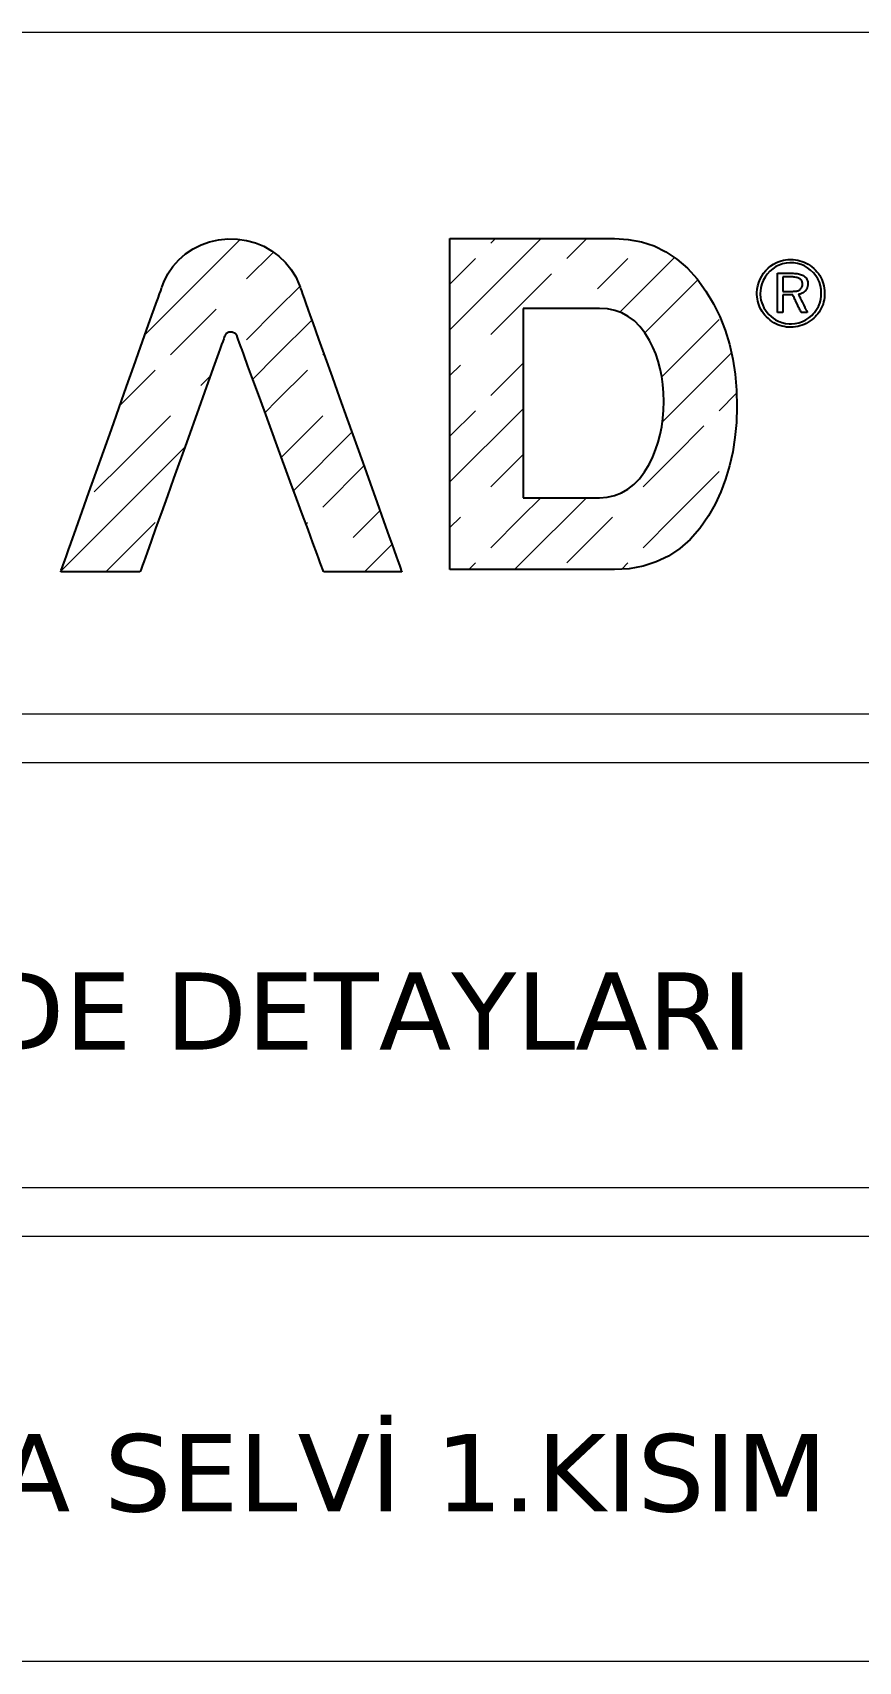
# Model space of a CAD drawing. Header units: millimetres. Extents: x 2232 to 85269, y -3593 to 5869.
# Drawn here: x 84985.9 to 85087.6, y -1060.8 to -860.2 of the extents above; entities that cross this region are included whole.
import ezdxf

# ---------------------------------------------------------------- set-up
doc = ezdxf.new("R2010")
doc.units = ezdxf.units.MM
doc.layers.add('Standart', color=7, linetype='Continuous')
doc.styles.add('verdana_1_18', font='verdana.ttf', dxfattribs={"height": 0.2})

msp = doc.modelspace()

# ---------------------------------------------------------------- linework, layer by layer
at = {"layer": 'Standart', "color": 250, "linetype": 'Continuous', "lineweight": 5}
for points in [[(85158.8, -860.23), (84858.8, -860.23)], [(85158.8, -944.18), (84858.8, -944.18)], [(85158.8, -950.18), (84858.8, -950.18)], [(85158.8, -1002.51), (84858.8, -1002.51)], [(85158.8, -1008.51), (84858.8, -1008.51)], [(85158.8, -1060.84), (84858.8, -1060.84)]]:
    msp.add_lwpolyline(points, dxfattribs=at)
at = {"layer": 'Standart', "color": 1, "linetype": 'Continuous', "lineweight": 5}
for points in [[(84999.76, -897.43), (85011.46, -885.72)], [(85042.32, -886.18), (85042.9, -885.6)], [(85046.07, -888.05), (85048.53, -885.6)], [(85051.7, -888.05), (85054.15, -885.6)], [(85061.07, -886.18), (85061.16, -886.09)], [(85012.25, -890.56), (85015.55, -887.26)], [(85037.3, -896.83), (85046.07, -888.05)], [(85037.3, -891.2), (85040.45, -888.05)], [(85055.45, -891.8), (85059.2, -888.05)], [(85058.21, -894.67), (85064.82, -888.05)], [(85064.82, -888.05), (85064.94, -887.93)], [(85046.07, -893.68), (85049.82, -889.93)], [(85016, -894.31), (85018.81, -891.5)], [(85064.82, -893.68), (85067.8, -890.7)], [(85002.88, -899.93), (85008.51, -894.31)], [(85012.25, -898.06), (85016, -894.31)], [(85042.32, -897.43), (85046.07, -893.68)], [(85061.3, -897.2), (85064.82, -893.68)], [(85016, -899.93), (85020.29, -895.65)], [(85064.82, -901.18), (85070.45, -895.55)], [(85013.03, -902.91), (85016, -899.93)], [(85021.63, -899.93), (85021.77, -899.79)], [(85064.82, -906.8), (85071.95, -899.68)], [(84997.25, -905.56), (85001, -901.81)], [(85006.63, -903.68), (85007.8, -902.52)], [(85016, -905.56), (85019.75, -901.81)], [(85037.3, -902.45), (85038.58, -901.18)], [(85042.32, -904.93), (85046.07, -901.18)], [(85046.07, -901.18), (85046.31, -900.95)], [(85063.38, -902.62), (85064.82, -901.18)], [(85070.45, -906.8), (85072.59, -904.66)], [(84996.65, -906.16), (84997.25, -905.56)], [(85014.53, -907.03), (85016, -905.56)], [(85046.07, -906.8), (85046.31, -906.57)], [(84997.25, -913.06), (85002.88, -907.43)], [(85016.55, -912.52), (85021.63, -907.43)], [(85037.3, -915.58), (85046.07, -906.8)], [(85037.3, -909.95), (85040.45, -906.8)], [(85063.45, -908.17), (85064.82, -906.8)], [(85064.82, -912.43), (85068.57, -908.68)], [(85018.06, -916.63), (85025.23, -909.46)], [(84997.25, -918.68), (85004.65, -911.29)], [(85042.32, -916.18), (85046.07, -912.43)], [(85046.07, -912.43), (85046.31, -912.2)], [(85061.07, -916.18), (85064.82, -912.43)], [(84993.5, -916.81), (84997.25, -913.06)], [(85021.63, -918.68), (85026.71, -913.6)], [(85064.82, -919.93), (85070.45, -914.3)], [(84989.41, -926.52), (84997.25, -918.68)], [(85046.07, -925.55), (85054.1, -917.52)], [(85046.07, -919.93), (85048.48, -917.52)], [(84997.25, -924.31), (85001, -920.56)], [(85019.56, -920.75), (85019.75, -920.56)], [(85025.38, -922.43), (85028.68, -919.13)], [(85037.3, -921.2), (85038.58, -919.93)], [(85042.32, -923.68), (85046.07, -919.93)], [(85051.7, -925.55), (85057.33, -919.93)], [(85061.07, -923.68), (85064.82, -919.93)], [(84994.92, -926.64), (84997.25, -924.31)], [(85026.79, -926.64), (85030.16, -923.27)], [(85021.58, -926.23), (85021.63, -926.18)], [(85039.64, -926.36), (85040.45, -925.55)], [(85045.26, -926.36), (85046.07, -925.55)], [(85058.44, -926.31), (85059.2, -925.55)]]:
    msp.add_lwpolyline(points, dxfattribs=at)
at = {"layer": 'Standart', "color": 159, "linetype": 'Continuous', "lineweight": -3}
for points in [[(85005.67, -886.87), (85006.66, -886.37)], [(85006.66, -886.37), (85007.71, -886)], [(85007.71, -886), (85008.8, -885.76)], [(85008.8, -885.76), (85009.96, -885.65)], [(85009.96, -885.65), (85011.13, -885.68)], [(85011.13, -885.68), (85012.26, -885.84)], [(85012.26, -885.84), (85013.34, -886.13)], [(85013.34, -886.13), (85014.37, -886.55)], [(85014.37, -886.55), (85015.34, -887.1)], [(85037.3, -885.71), (85037.3, -885.6)], [(85037.3, -885.6), (85037.36, -885.6)], [(85037.3, -886.06), (85037.3, -885.71)], [(85037.3, -886.61), (85037.3, -886.06)], [(85037.3, -887.35), (85037.3, -886.61)], [(85037.36, -885.6), (85037.53, -885.6)], [(85037.53, -885.6), (85037.8, -885.6)], [(85037.8, -885.6), (85038.17, -885.6)], [(85038.17, -885.6), (85038.63, -885.6)], [(85038.63, -885.6), (85039.17, -885.6)], [(85039.17, -885.6), (85040.46, -885.6)], [(85040.46, -885.6), (85042, -885.6)], [(85042, -885.6), (85043.71, -885.6)], [(85043.71, -885.6), (85047.42, -885.6)], [(85047.42, -885.6), (85051.14, -885.6)], [(85051.14, -885.6), (85052.85, -885.6)], [(85052.85, -885.6), (85054.38, -885.6)], [(85054.38, -885.6), (85055.68, -885.6)], [(85055.68, -885.6), (85056.22, -885.6)], [(85056.22, -885.6), (85056.68, -885.6)], [(85056.68, -885.6), (85057.05, -885.6)], [(85057.05, -885.6), (85057.32, -885.6)], [(85057.32, -885.6), (85057.49, -885.6)], [(85057.49, -885.6), (85057.55, -885.6)], [(85057.55, -885.6), (85059.26, -885.7)], [(85059.26, -885.7), (85060.89, -886)], [(85060.89, -886), (85062.43, -886.51)], [(85062.43, -886.51), (85063.88, -887.22)], [(85003.19, -889.04), (85003.91, -888.22)], [(85003.91, -888.22), (85004.74, -887.5)], [(85004.74, -887.5), (85005.67, -886.87)], [(85015.34, -887.1), (85016.24, -887.77)], [(85016.24, -887.77), (85017.04, -888.53)], [(85017.04, -888.53), (85017.72, -889.38)], [(85037.3, -888.27), (85037.3, -887.35)], [(85037.3, -889.36), (85037.3, -888.27)], [(85063.88, -887.22), (85065.25, -888.14)], [(85065.25, -888.14), (85066.53, -889.26)], [(85077.14, -888.75), (85077.52, -888.55)], [(85077.52, -888.55), (85077.61, -888.51)], [(85077.61, -888.51), (85077.66, -888.49)], [(85077.66, -888.49), (85077.69, -888.48)], [(85077.69, -888.48), (85077.82, -888.43)], [(85077.82, -888.43), (85078.09, -888.34)], [(85078.09, -888.34), (85078.36, -888.28)], [(85078.69, -888.63), (85078.24, -888.72)], [(85078.36, -888.28), (85078.63, -888.23)], [(85078.63, -888.23), (85078.91, -888.2)], [(85079.16, -888.6), (85078.69, -888.63)], [(85078.91, -888.2), (85079.2, -888.18)], [(85079.64, -888.61), (85079.16, -888.6)], [(85079.2, -888.18), (85079.24, -888.18)], [(85079.24, -888.18), (85079.25, -888.18)], [(85079.25, -888.18), (85079.55, -888.19)], [(85079.25, -888.18), (85079.25, -888.18)], [(85079.25, -888.18), (85079.25, -888.18)], [(85079.25, -888.18), (85079.25, -888.18)], [(85079.25, -888.18), (85079.25, -888.18)], [(85079.55, -888.19), (85079.84, -888.22)], [(85080.1, -888.68), (85079.64, -888.61)], [(85079.84, -888.22), (85080.12, -888.26)], [(85080.12, -888.26), (85080.39, -888.33)], [(85080.39, -888.33), (85080.66, -888.41)], [(85080.66, -888.41), (85080.92, -888.51)], [(85080.92, -888.51), (85081.17, -888.63)], [(85081.17, -888.63), (85081.41, -888.76)], [(85002.07, -890.97), (85002.58, -889.96)], [(85002.58, -889.96), (85003.19, -889.04)], [(85017.72, -889.38), (85018.3, -890.33)], [(85018.3, -890.33), (85018.76, -891.38)], [(85037.3, -890.6), (85037.3, -889.36)], [(85037.3, -891.97), (85037.3, -890.6)], [(85066.53, -889.26), (85067.72, -890.58)], [(85067.72, -890.58), (85068.82, -892.1)], [(85075.32, -891.01), (85075.48, -890.62)], [(85075.48, -890.62), (85075.68, -890.24)], [(85075.68, -890.24), (85075.92, -889.87)], [(85076.09, -890.35), (85075.86, -890.75)], [(85075.92, -889.87), (85076.18, -889.54)], [(85076.37, -889.97), (85076.09, -890.35)], [(85076.18, -889.54), (85076.48, -889.24)], [(85076.7, -889.61), (85076.37, -889.97)], [(85076.48, -889.24), (85076.8, -888.98)], [(85077.05, -889.31), (85076.7, -889.61)], [(85076.8, -888.98), (85077.14, -888.75)], [(85077.42, -889.06), (85077.05, -889.31)], [(85077.82, -888.87), (85077.42, -889.06)], [(85077.64, -889.9), (85077.64, -889.88)], [(85077.64, -889.88), (85077.64, -889.88)], [(85077.64, -889.88), (85077.67, -889.88)], [(85077.64, -889.93), (85077.64, -889.9)], [(85077.64, -889.98), (85077.64, -889.93)], [(85077.64, -890.04), (85077.64, -889.98)], [(85077.64, -890.11), (85077.64, -890.04)], [(85077.64, -890.19), (85077.64, -890.11)], [(85077.64, -890.29), (85077.64, -890.19)], [(85077.64, -890.39), (85077.64, -890.29)], [(85077.64, -890.63), (85077.64, -890.39)], [(85077.64, -890.9), (85077.64, -890.63)], [(85077.67, -889.88), (85077.71, -889.88)], [(85077.71, -889.88), (85077.78, -889.88)], [(85077.78, -889.88), (85077.85, -889.88)], [(85078.24, -888.72), (85077.82, -888.87)], [(85077.85, -889.88), (85077.94, -889.88)], [(85077.94, -889.88), (85078.04, -889.88)], [(85078.04, -889.88), (85078.27, -889.88)], [(85078.27, -889.88), (85078.51, -889.88)], [(85078.31, -890.32), (85078.3, -890.32)], [(85078.3, -890.32), (85078.3, -890.32)], [(85078.3, -890.32), (85078.3, -890.33)], [(85078.3, -890.33), (85078.3, -890.35)], [(85078.3, -890.35), (85078.3, -890.37)], [(85078.3, -890.37), (85078.3, -890.4)], [(85078.3, -890.4), (85078.3, -890.43)], [(85078.3, -890.43), (85078.3, -890.47)], [(85078.3, -890.47), (85078.3, -890.51)], [(85078.3, -890.51), (85078.3, -890.62)], [(85078.3, -890.62), (85078.3, -890.74)], [(85078.34, -890.32), (85078.31, -890.32)], [(85078.38, -890.32), (85078.34, -890.32)], [(85078.43, -890.32), (85078.38, -890.32)], [(85078.49, -890.32), (85078.43, -890.32)], [(85078.56, -890.32), (85078.49, -890.32)], [(85078.51, -889.88), (85078.75, -889.88)], [(85078.71, -890.32), (85078.56, -890.32)], [(85078.86, -890.32), (85078.71, -890.32)], [(85078.75, -889.88), (85078.98, -889.88)], [(85079.01, -890.32), (85078.86, -890.32)], [(85078.98, -889.88), (85079.08, -889.88)], [(85079.08, -890.32), (85079.01, -890.32)], [(85079.08, -889.88), (85079.17, -889.88)], [(85079.14, -890.32), (85079.08, -890.32)], [(85079.19, -890.32), (85079.14, -890.32)], [(85079.17, -889.88), (85079.24, -889.88)], [(85079.22, -890.32), (85079.19, -890.32)], [(85079.25, -890.32), (85079.22, -890.32)], [(85079.24, -889.88), (85079.31, -889.88)], [(85079.25, -890.32), (85079.25, -890.32)], [(85079.26, -890.32), (85079.25, -890.32)], [(85079.25, -890.32), (85079.25, -890.32)], [(85079.25, -890.32), (85079.25, -890.32)], [(85079.25, -890.32), (85079.25, -890.32)], [(85079.27, -890.32), (85079.26, -890.32)], [(85079.29, -890.32), (85079.27, -890.32)], [(85079.37, -890.32), (85079.29, -890.32)], [(85079.31, -889.88), (85079.35, -889.88)], [(85079.35, -889.88), (85079.38, -889.88)], [(85079.51, -890.33), (85079.37, -890.32)], [(85079.38, -889.88), (85079.56, -889.88)], [(85079.38, -889.88), (85079.38, -889.88)], [(85079.38, -889.88), (85079.38, -889.88)], [(85079.38, -889.88), (85079.38, -889.88)], [(85079.65, -890.34), (85079.51, -890.33)], [(85079.56, -889.88), (85079.74, -889.89)], [(85079.78, -890.36), (85079.65, -890.34)], [(85079.74, -889.89), (85079.9, -889.9)], [(85079.91, -890.38), (85079.78, -890.36)], [(85079.9, -889.9), (85080.06, -889.92)], [(85080.02, -890.41), (85079.91, -890.38)], [(85080.12, -890.44), (85080.02, -890.41)], [(85080.06, -889.92), (85080.2, -889.95)], [(85080.54, -888.8), (85080.1, -888.68)], [(85080.22, -890.48), (85080.12, -890.44)], [(85080.2, -889.95), (85080.34, -889.98)], [(85080.31, -890.52), (85080.22, -890.48)], [(85080.39, -890.57), (85080.31, -890.52)], [(85080.34, -889.98), (85080.47, -890.02)], [(85080.46, -890.62), (85080.39, -890.57)], [(85080.52, -890.68), (85080.46, -890.62)], [(85080.47, -890.02), (85080.59, -890.07)], [(85080.57, -890.74), (85080.52, -890.68)], [(85080.95, -888.98), (85080.54, -888.8)], [(85080.59, -890.07), (85080.71, -890.11)], [(85080.71, -890.11), (85080.81, -890.17)], [(85080.81, -890.17), (85080.9, -890.23)], [(85080.9, -890.23), (85080.99, -890.3)], [(85081.34, -889.21), (85080.95, -888.98)], [(85080.99, -890.3), (85081.07, -890.37)], [(85081.07, -890.37), (85081.14, -890.45)], [(85081.14, -890.45), (85081.2, -890.54)], [(85081.2, -890.54), (85081.25, -890.63)], [(85081.25, -890.63), (85081.29, -890.72)], [(85081.71, -889.49), (85081.34, -889.21)], [(85081.41, -888.76), (85081.64, -888.92)], [(85081.64, -888.92), (85081.87, -889.09)], [(85082.05, -889.83), (85081.71, -889.49)], [(85081.87, -889.09), (85082.09, -889.28)], [(85082.35, -890.19), (85082.05, -889.83)], [(85082.09, -889.28), (85082.3, -889.49)], [(85082.3, -889.49), (85082.49, -889.7)], [(85082.59, -890.58), (85082.35, -890.19)], [(85082.49, -889.7), (85082.66, -889.92)], [(85082.78, -890.99), (85082.59, -890.58)], [(85082.66, -889.92), (85082.82, -890.15)], [(85082.82, -890.15), (85082.96, -890.39)], [(85082.96, -890.39), (85083.08, -890.64)], [(85083.08, -890.64), (85083.18, -890.89)], [(85001.36, -892.93), (85001.54, -892.42)], [(85001.54, -892.42), (85001.68, -892.02)], [(85001.68, -892.02), (85001.78, -891.74)], [(85001.78, -891.74), (85001.84, -891.58)], [(85001.84, -891.58), (85001.86, -891.51)], [(85001.86, -891.51), (85002.07, -890.97)], [(85018.76, -891.38), (85018.84, -891.59)], [(85018.84, -891.59), (85018.9, -891.76)], [(85018.9, -891.76), (85019, -892.05)], [(85019, -892.05), (85019.15, -892.45)], [(85019.15, -892.45), (85019.33, -892.97)], [(85037.3, -893.46), (85037.3, -891.97)], [(85068.82, -892.1), (85069.73, -893.62)], [(85075.09, -892.35), (85075.1, -892.24)], [(85075.1, -892.49), (85075.09, -892.35)], [(85075.1, -892.24), (85075.13, -891.82)], [(85075.11, -892.78), (85075.1, -892.49)], [(85075.13, -891.82), (85075.2, -891.41)], [(85075.2, -891.41), (85075.32, -891.01)], [(85075.52, -892.07), (85075.51, -892.31)], [(85075.51, -892.31), (85075.51, -892.41)], [(85075.51, -892.41), (85075.51, -892.5)], [(85075.51, -892.5), (85075.54, -892.84)], [(85075.58, -891.61), (85075.52, -892.07)], [(85075.69, -891.17), (85075.58, -891.61)], [(85075.86, -890.75), (85075.69, -891.17)], [(85077.64, -891.2), (85077.64, -890.9)], [(85077.64, -891.51), (85077.64, -891.2)], [(85077.64, -891.84), (85077.64, -891.51)], [(85077.64, -892.52), (85077.64, -891.84)], [(85077.64, -892.85), (85077.64, -892.52)], [(85078.3, -890.74), (85078.3, -890.87)], [(85078.3, -890.87), (85078.3, -891.01)], [(85078.3, -891.01), (85078.3, -891.3)], [(85078.3, -891.3), (85078.3, -891.44)], [(85078.3, -891.44), (85078.3, -891.58)], [(85078.3, -891.58), (85078.3, -891.71)], [(85078.3, -891.71), (85078.3, -891.83)], [(85078.3, -891.83), (85078.3, -891.93)], [(85078.3, -891.93), (85078.3, -891.98)], [(85078.3, -891.98), (85078.3, -892.01)], [(85078.3, -892.01), (85078.3, -892.05)], [(85078.3, -892.05), (85078.3, -892.07)], [(85078.3, -892.07), (85078.3, -892.09)], [(85078.3, -892.09), (85078.3, -892.1)], [(85078.3, -892.1), (85078.3, -892.11)], [(85078.3, -892.11), (85078.3, -892.11)], [(85078.3, -892.11), (85078.31, -892.11)], [(85078.31, -892.55), (85078.3, -892.55)], [(85078.3, -892.55), (85078.3, -892.56)], [(85078.3, -892.56), (85078.3, -892.59)], [(85078.3, -892.59), (85078.3, -892.65)], [(85078.3, -892.65), (85078.3, -892.72)], [(85078.31, -892.11), (85078.34, -892.11)], [(85078.34, -892.55), (85078.31, -892.55)], [(85078.34, -892.11), (85078.38, -892.11)], [(85078.38, -892.55), (85078.34, -892.55)], [(85078.38, -892.11), (85078.44, -892.11)], [(85078.49, -892.55), (85078.38, -892.55)], [(85078.44, -892.11), (85078.5, -892.11)], [(85078.63, -892.55), (85078.49, -892.55)], [(85078.5, -892.11), (85078.57, -892.11)], [(85078.57, -892.11), (85078.64, -892.11)], [(85078.79, -892.55), (85078.63, -892.55)], [(85078.64, -892.11), (85078.95, -892.11)], [(85079.13, -892.55), (85078.79, -892.55)], [(85078.95, -892.11), (85079.02, -892.11)], [(85079.02, -892.11), (85079.09, -892.11)], [(85079.09, -892.11), (85079.14, -892.11)], [(85079.28, -892.55), (85079.13, -892.55)], [(85079.14, -892.11), (85079.19, -892.11)], [(85079.19, -892.11), (85079.23, -892.11)], [(85079.23, -892.11), (85079.25, -892.11)], [(85079.25, -892.11), (85079.25, -892.11)], [(85079.25, -892.11), (85079.25, -892.11)], [(85079.25, -892.11), (85079.26, -892.11)], [(85079.26, -892.11), (85079.27, -892.11)], [(85079.27, -892.11), (85079.34, -892.11)], [(85079.4, -892.55), (85079.28, -892.55)], [(85079.34, -892.11), (85079.48, -892.11)], [(85079.45, -892.55), (85079.4, -892.55)], [(85079.48, -892.55), (85079.45, -892.55)], [(85079.48, -892.11), (85079.61, -892.1)], [(85079.5, -892.55), (85079.48, -892.55)], [(85079.51, -892.55), (85079.5, -892.55)], [(85079.52, -892.57), (85079.51, -892.55)], [(85079.54, -892.61), (85079.52, -892.57)], [(85079.57, -892.67), (85079.54, -892.61)], [(85079.61, -892.75), (85079.57, -892.67)], [(85079.61, -892.1), (85079.73, -892.09)], [(85079.73, -892.09), (85079.85, -892.08)], [(85079.85, -892.08), (85079.95, -892.06)], [(85079.95, -892.06), (85080.04, -892.04)], [(85080.04, -892.04), (85080.13, -892.02)], [(85080.13, -892.02), (85080.2, -891.99)], [(85080.2, -891.99), (85080.24, -891.98)], [(85080.4, -892.43), (85080.21, -892.46)], [(85080.21, -892.46), (85080.22, -892.48)], [(85080.22, -892.48), (85080.24, -892.52)], [(85080.24, -891.98), (85080.28, -891.96)], [(85080.24, -892.52), (85080.27, -892.58)], [(85080.27, -892.58), (85080.31, -892.67)], [(85080.28, -891.96), (85080.38, -891.9)], [(85080.31, -892.67), (85080.36, -892.78)], [(85080.38, -891.9), (85080.46, -891.84)], [(85080.58, -892.38), (85080.4, -892.43)], [(85080.46, -891.84), (85080.52, -891.77)], [(85080.52, -891.77), (85080.58, -891.69)], [(85080.61, -890.81), (85080.57, -890.74)], [(85080.58, -891.69), (85080.63, -891.6)], [(85080.74, -892.3), (85080.58, -892.38)], [(85080.65, -890.88), (85080.61, -890.81)], [(85080.63, -891.6), (85080.66, -891.5)], [(85080.68, -890.96), (85080.65, -890.88)], [(85080.66, -891.5), (85080.69, -891.39)], [(85080.69, -891.04), (85080.68, -890.96)], [(85080.7, -891.13), (85080.69, -891.04)], [(85080.69, -891.39), (85080.7, -891.27)], [(85080.7, -891.18), (85080.7, -891.13)], [(85080.7, -891.21), (85080.7, -891.18)], [(85080.7, -891.27), (85080.7, -891.21)], [(85080.88, -892.21), (85080.74, -892.3)], [(85081.01, -892.1), (85080.88, -892.21)], [(85081.13, -891.98), (85081.01, -892.1)], [(85081.22, -891.84), (85081.13, -891.98)], [(85081.29, -891.68), (85081.22, -891.84)], [(85081.29, -890.72), (85081.32, -890.82)], [(85081.34, -891.51), (85081.29, -891.68)], [(85081.32, -890.82), (85081.35, -890.93)], [(85081.37, -891.33), (85081.34, -891.51)], [(85081.35, -890.93), (85081.36, -891.05)], [(85081.36, -891.05), (85081.37, -891.17)], [(85081.37, -891.17), (85081.37, -891.2)], [(85081.37, -891.2), (85081.37, -891.22)], [(85081.37, -891.22), (85081.37, -891.24)], [(85081.37, -891.24), (85081.37, -891.33)], [(85082.91, -891.42), (85082.78, -890.99)], [(85082.99, -891.88), (85082.91, -891.42)], [(85082.95, -893.11), (85083.01, -892.64)], [(85083.02, -892.36), (85082.99, -891.88)], [(85083.01, -892.64), (85083.02, -892.4)], [(85083.02, -892.37), (85083.02, -892.36)], [(85083.02, -892.36), (85083.02, -892.36)], [(85083.02, -892.36), (85083.02, -892.36)], [(85083.02, -892.36), (85083.02, -892.36)], [(85083.02, -892.36), (85083.02, -892.36)], [(85083.02, -892.4), (85083.02, -892.37)], [(85083.18, -890.89), (85083.26, -891.15)], [(85083.26, -891.15), (85083.33, -891.42)], [(85083.33, -891.42), (85083.38, -891.7)], [(85083.38, -891.7), (85083.41, -891.98)], [(85083.42, -892.57), (85083.4, -892.86)], [(85083.41, -891.98), (85083.43, -892.27)], [(85083.43, -892.27), (85083.42, -892.57)], [(85000.61, -895.04), (85000.89, -894.25)], [(85000.89, -894.25), (85001.14, -893.54)], [(85001.14, -893.54), (85001.36, -892.93)], [(85019.33, -892.97), (85019.55, -893.59)], [(85019.55, -893.59), (85019.81, -894.31)], [(85019.81, -894.31), (85020.1, -895.11)], [(85037.3, -895.05), (85037.3, -893.46)], [(85046.33, -894.2), (85046.31, -894.2)], [(85046.31, -894.2), (85046.31, -894.27)], [(85046.31, -894.27), (85046.31, -894.47)], [(85046.31, -894.47), (85046.31, -894.78)], [(85046.41, -894.2), (85046.33, -894.2)], [(85046.71, -894.2), (85046.41, -894.2)], [(85047.17, -894.2), (85046.71, -894.2)], [(85047.78, -894.2), (85047.17, -894.2)], [(85048.49, -894.2), (85047.78, -894.2)], [(85049.28, -894.2), (85048.49, -894.2)], [(85051.01, -894.2), (85049.28, -894.2)], [(85052.74, -894.2), (85051.01, -894.2)], [(85053.53, -894.2), (85052.74, -894.2)], [(85054.24, -894.2), (85053.53, -894.2)], [(85054.84, -894.2), (85054.24, -894.2)], [(85055.31, -894.2), (85054.84, -894.2)], [(85055.61, -894.2), (85055.31, -894.2)], [(85055.69, -894.2), (85055.61, -894.2)], [(85055.71, -894.2), (85055.69, -894.2)], [(85056.68, -894.27), (85055.71, -894.2)], [(85057.6, -894.45), (85056.68, -894.27)], [(85058.46, -894.76), (85057.6, -894.45)], [(85069.73, -893.62), (85070.51, -895.22)], [(85075.15, -893.06), (85075.11, -892.78)], [(85075.2, -893.33), (85075.15, -893.06)], [(85075.27, -893.6), (85075.2, -893.33)], [(85075.36, -893.86), (85075.27, -893.6)], [(85075.47, -894.11), (85075.36, -893.86)], [(85075.6, -894.36), (85075.47, -894.11)], [(85075.54, -892.84), (85075.59, -893.18)], [(85075.59, -893.18), (85075.69, -893.5)], [(85075.74, -894.59), (85075.6, -894.36)], [(85075.69, -893.5), (85075.81, -893.82)], [(85075.9, -894.82), (85075.74, -894.59)], [(85075.81, -893.82), (85075.96, -894.13)], [(85075.96, -894.13), (85076.14, -894.43)], [(85076.14, -894.43), (85076.35, -894.71)], [(85077.64, -893.18), (85077.64, -892.85)], [(85077.64, -893.49), (85077.64, -893.18)], [(85077.64, -893.78), (85077.64, -893.49)], [(85077.64, -894.04), (85077.64, -893.78)], [(85077.64, -894.26), (85077.64, -894.04)], [(85077.64, -894.36), (85077.64, -894.26)], [(85077.64, -894.45), (85077.64, -894.36)], [(85077.64, -894.52), (85077.64, -894.45)], [(85077.64, -894.59), (85077.64, -894.52)], [(85077.64, -894.64), (85077.64, -894.59)], [(85077.64, -894.68), (85077.64, -894.64)], [(85077.64, -894.7), (85077.64, -894.68)], [(85078.3, -892.72), (85078.3, -892.82)], [(85078.3, -892.82), (85078.3, -892.93)], [(85078.3, -892.93), (85078.3, -893.05)], [(85078.3, -893.05), (85078.3, -893.33)], [(85078.3, -893.33), (85078.3, -893.63)], [(85078.3, -893.63), (85078.3, -893.93)], [(85078.3, -893.93), (85078.3, -894.21)], [(85078.3, -894.21), (85078.3, -894.33)], [(85078.3, -894.33), (85078.3, -894.44)], [(85078.3, -894.44), (85078.3, -894.54)], [(85078.3, -894.54), (85078.3, -894.61)], [(85078.3, -894.61), (85078.3, -894.67)], [(85078.3, -894.67), (85078.3, -894.7)], [(85079.66, -892.85), (85079.61, -892.75)], [(85079.71, -892.97), (85079.66, -892.85)], [(85079.77, -893.1), (85079.71, -892.97)], [(85079.84, -893.24), (85079.77, -893.1)], [(85080.13, -893.83), (85079.84, -893.24)], [(85080.27, -894.12), (85080.13, -893.83)], [(85080.33, -894.25), (85080.27, -894.12)], [(85080.39, -894.37), (85080.33, -894.25)], [(85080.36, -892.78), (85080.42, -892.9)], [(85080.44, -894.48), (85080.39, -894.37)], [(85080.42, -892.9), (85080.49, -893.03)], [(85080.48, -894.57), (85080.44, -894.48)], [(85080.52, -894.64), (85080.48, -894.57)], [(85080.49, -893.03), (85080.56, -893.17)], [(85080.54, -894.68), (85080.52, -894.64)], [(85080.55, -894.71), (85080.54, -894.68)], [(85080.56, -893.17), (85080.7, -893.48)], [(85080.7, -893.48), (85080.86, -893.79)], [(85080.86, -893.79), (85081, -894.09)], [(85081, -894.09), (85081.07, -894.23)], [(85081.07, -894.23), (85081.13, -894.36)], [(85081.13, -894.36), (85081.18, -894.47)], [(85081.18, -894.47), (85081.23, -894.56)], [(85081.23, -894.56), (85081.26, -894.63)], [(85081.26, -894.63), (85081.29, -894.68)], [(85081.29, -894.68), (85081.3, -894.71)], [(85082.18, -894.72), (85082.45, -894.35)], [(85082.45, -894.35), (85082.67, -893.96)], [(85082.75, -894.66), (85082.59, -894.88)], [(85082.67, -893.96), (85082.84, -893.55)], [(85082.9, -894.42), (85082.75, -894.66)], [(85082.84, -893.55), (85082.95, -893.11)], [(85083.02, -894.18), (85082.9, -894.42)], [(85083.13, -893.93), (85083.02, -894.18)], [(85083.23, -893.68), (85083.13, -893.93)], [(85083.3, -893.41), (85083.23, -893.68)], [(85083.36, -893.14), (85083.3, -893.41)], [(85083.4, -892.86), (85083.36, -893.14)], [(84999.95, -896.88), (85000.61, -895.04)], [(85020.1, -895.11), (85020.41, -896)], [(85020.41, -896), (85021.13, -897.99)], [(85037.3, -898.5), (85037.3, -895.05)], [(85046.31, -894.78), (85046.31, -895.21)], [(85046.31, -895.21), (85046.31, -895.73)], [(85046.31, -895.73), (85046.31, -896.36)], [(85046.31, -896.36), (85046.31, -897.06)], [(85059.26, -895.19), (85058.46, -894.76)], [(85060, -895.74), (85059.26, -895.19)], [(85060.68, -896.42), (85060, -895.74)], [(85061.31, -897.22), (85060.68, -896.42)], [(85070.51, -895.22), (85071.17, -896.88)], [(85076.08, -895.04), (85075.9, -894.82)], [(85076.28, -895.26), (85076.08, -895.04)], [(85076.5, -895.46), (85076.28, -895.26)], [(85076.35, -894.71), (85076.58, -894.97)], [(85076.72, -895.65), (85076.5, -895.46)], [(85076.58, -894.97), (85076.83, -895.21)], [(85076.95, -895.82), (85076.72, -895.65)], [(85076.83, -895.21), (85077.1, -895.41)], [(85077.18, -895.97), (85076.95, -895.82)], [(85077.1, -895.41), (85077.39, -895.6)], [(85077.43, -896.1), (85077.18, -895.97)], [(85077.39, -895.6), (85077.7, -895.76)], [(85077.67, -896.22), (85077.43, -896.1)], [(85077.64, -894.71), (85077.64, -894.7)], [(85077.66, -894.71), (85077.64, -894.71)], [(85077.7, -894.71), (85077.66, -894.71)], [(85077.93, -896.32), (85077.67, -896.22)], [(85077.77, -894.71), (85077.7, -894.71)], [(85077.7, -895.76), (85077.78, -895.79)], [(85077.85, -894.71), (85077.77, -894.71)], [(85077.78, -895.79), (85077.85, -895.82)], [(85078.03, -894.71), (85077.85, -894.71)], [(85077.85, -895.82), (85077.96, -895.87)], [(85078.19, -896.39), (85077.93, -896.32)], [(85077.96, -895.87), (85078.18, -895.94)], [(85078.12, -894.71), (85078.03, -894.71)], [(85078.19, -894.71), (85078.12, -894.71)], [(85078.18, -895.94), (85078.62, -896.05)], [(85078.25, -894.71), (85078.19, -894.71)], [(85078.46, -896.45), (85078.19, -896.39)], [(85078.29, -894.71), (85078.25, -894.71)], [(85078.3, -894.7), (85078.29, -894.71)], [(85078.74, -896.5), (85078.46, -896.45)], [(85078.62, -896.05), (85079.07, -896.11)], [(85079.02, -896.52), (85078.74, -896.5)], [(85079.16, -896.53), (85079.02, -896.52)], [(85079.07, -896.11), (85079.19, -896.11)], [(85079.24, -896.53), (85079.16, -896.53)], [(85079.19, -896.11), (85079.24, -896.11)], [(85079.24, -896.11), (85079.29, -896.11)], [(85079.28, -896.53), (85079.24, -896.53)], [(85079.56, -896.52), (85079.28, -896.53)], [(85079.29, -896.11), (85079.35, -896.11)], [(85079.35, -896.11), (85079.82, -896.07)], [(85079.84, -896.49), (85079.56, -896.52)], [(85079.82, -896.07), (85080.26, -895.98)], [(85080.12, -896.44), (85079.84, -896.49)], [(85080.39, -896.37), (85080.12, -896.44)], [(85080.26, -895.98), (85080.69, -895.83)], [(85080.66, -896.28), (85080.39, -896.37)], [(85080.58, -894.71), (85080.55, -894.71)], [(85080.55, -894.71), (85080.55, -894.71)], [(85080.64, -894.71), (85080.58, -894.71)], [(85080.72, -894.71), (85080.64, -894.71)], [(85080.92, -896.18), (85080.66, -896.28)], [(85080.69, -895.83), (85081.1, -895.63)], [(85080.92, -894.71), (85080.72, -894.71)], [(85081.12, -894.71), (85080.92, -894.71)], [(85081.17, -896.05), (85080.92, -896.18)], [(85081.1, -895.63), (85081.49, -895.37)], [(85081.21, -894.71), (85081.12, -894.71)], [(85081.42, -895.91), (85081.17, -896.05)], [(85081.27, -894.71), (85081.21, -894.71)], [(85081.3, -894.71), (85081.27, -894.71)], [(85081.3, -894.71), (85081.3, -894.71)], [(85081.66, -895.75), (85081.42, -895.91)], [(85081.49, -895.37), (85081.85, -895.06)], [(85081.89, -895.58), (85081.66, -895.75)], [(85081.85, -895.06), (85082.03, -894.89)], [(85082.11, -895.39), (85081.89, -895.58)], [(85082.03, -894.89), (85082.18, -894.72)], [(85082.21, -895.29), (85082.11, -895.39)], [(85082.26, -895.25), (85082.21, -895.29)], [(85082.31, -895.2), (85082.26, -895.25)], [(85082.4, -895.09), (85082.31, -895.2)], [(85082.59, -894.88), (85082.4, -895.09)], [(84999.2, -898.99), (84999.95, -896.88)], [(85009.18, -898.66), (85009.01, -899.14)], [(85009.33, -898.26), (85009.18, -898.66)], [(85009.44, -897.95), (85009.33, -898.26)], [(85009.51, -897.74), (85009.44, -897.95)], [(85009.55, -897.63), (85009.51, -897.74)], [(85009.57, -897.58), (85009.55, -897.63)], [(85009.61, -897.49), (85009.57, -897.58)], [(85009.72, -897.34), (85009.61, -897.49)], [(85010.05, -897.15), (85009.72, -897.34)], [(85010.5, -897.13), (85010.05, -897.15)], [(85010.86, -897.28), (85010.5, -897.13)], [(85011.08, -897.59), (85010.86, -897.28)], [(85011.1, -897.65), (85011.08, -897.59)], [(85011.15, -897.79), (85011.1, -897.65)], [(85011.24, -898.03), (85011.15, -897.79)], [(85011.36, -898.37), (85011.24, -898.03)], [(85011.52, -898.8), (85011.36, -898.37)], [(85021.13, -897.99), (85021.93, -900.23)], [(85037.3, -902.18), (85037.3, -898.5)], [(85046.31, -897.06), (85046.31, -897.85)], [(85046.31, -897.85), (85046.31, -898.7)], [(85046.31, -898.7), (85046.31, -899.61)], [(85061.88, -898.14), (85061.31, -897.22)], [(85062.29, -898.96), (85061.88, -898.14)], [(85071.17, -896.88), (85071.71, -898.62)], [(85071.71, -898.62), (85072.12, -900.44)], [(84998.37, -901.33), (84999.2, -898.99)], [(85008.8, -899.71), (85008.32, -901.07)], [(85009.01, -899.14), (85008.8, -899.71)], [(85011.71, -899.31), (85011.52, -898.8)], [(85011.92, -899.9), (85011.71, -899.31)], [(85012.43, -901.3), (85011.92, -899.9)], [(85021.93, -900.23), (85022.79, -902.65)], [(85046.31, -899.61), (85046.31, -901.58)], [(85062.64, -899.81), (85062.29, -898.96)], [(85062.94, -900.7), (85062.64, -899.81)], [(85063.18, -901.63), (85062.94, -900.7)], [(85072.12, -900.44), (85072.41, -902.32)], [(84997.48, -903.82), (84998.37, -901.33)], [(85007.74, -902.68), (85007.09, -904.5)], [(85008.32, -901.07), (85007.74, -902.68)], [(85013.04, -902.95), (85012.43, -901.3)], [(85022.79, -902.65), (85023.71, -905.22)], [(85037.3, -905.98), (85037.3, -902.18)], [(85046.31, -901.58), (85046.31, -903.69)], [(85063.37, -902.59), (85063.18, -901.63)], [(85063.51, -903.58), (85063.37, -902.59)], [(85072.41, -902.32), (85072.58, -904.28)], [(84995.61, -909.1), (84997.48, -903.82)], [(85007.09, -904.5), (85006.37, -906.49)], [(85013.72, -904.8), (85013.04, -902.95)], [(85046.31, -903.69), (85046.31, -905.86)], [(85063.59, -904.61), (85063.51, -903.58)], [(85063.62, -905.68), (85063.59, -904.61)], [(85072.58, -904.28), (85072.62, -906.31)], [(85006.37, -906.49), (85004.84, -910.77)], [(85014.45, -906.8), (85013.72, -904.8)], [(85023.71, -905.22), (85024.66, -907.86)], [(85037.3, -909.78), (85037.3, -905.98)], [(85046.31, -905.86), (85046.31, -908.04)], [(85063.59, -906.74), (85063.62, -905.68)], [(85063.62, -905.68), (85063.62, -905.68)], [(85072.62, -906.31), (85072.56, -908.24)], [(85016.03, -911.11), (85014.45, -906.8)], [(85024.66, -907.86), (85026.56, -913.18)], [(85046.31, -908.04), (85046.31, -910.14)], [(85063.37, -908.78), (85063.51, -907.77)], [(85063.51, -907.77), (85063.59, -906.74)], [(85072.56, -908.24), (85072.39, -910.09)], [(84993.73, -914.37), (84995.61, -909.1)], [(85037.3, -913.46), (85037.3, -909.78)], [(85046.31, -910.14), (85046.31, -912.11)], [(85062.62, -911.61), (85062.93, -910.69)], [(85062.93, -910.69), (85063.18, -909.75)], [(85063.18, -909.75), (85063.37, -908.78)], [(85072.39, -910.09), (85072.12, -911.88)], [(85004.84, -910.77), (85003.26, -915.17)], [(85017.64, -915.51), (85016.03, -911.11)], [(85046.31, -912.11), (85046.31, -913.02)], [(85061.85, -913.35), (85062.26, -912.49)], [(85062.26, -912.49), (85062.62, -911.61)], [(85072.12, -911.88), (85071.73, -913.59)], [(84992.85, -916.87), (84993.73, -914.37)], [(85026.56, -913.18), (85027.47, -915.73)], [(85037.3, -916.91), (85037.3, -913.46)], [(85046.31, -913.02), (85046.31, -913.88)], [(85046.31, -913.88), (85046.31, -914.66)], [(85046.31, -914.66), (85046.31, -915.37)], [(85060.64, -915.18), (85061.27, -914.33)], [(85061.27, -914.33), (85061.85, -913.35)], [(85071.73, -913.59), (85071.24, -915.24)], [(85003.26, -915.17), (85002.5, -917.3)], [(85018.42, -917.62), (85017.64, -915.51)], [(85027.47, -915.73), (85028.33, -918.15)], [(85046.31, -915.37), (85046.31, -915.99)], [(85046.31, -915.99), (85046.31, -916.52)], [(85046.31, -916.52), (85046.31, -916.94)], [(85058.42, -916.93), (85059.21, -916.48)], [(85059.21, -916.48), (85059.95, -915.89)], [(85059.95, -915.89), (85060.64, -915.18)], [(85071.24, -915.24), (85070.64, -916.81)], [(84992.02, -919.2), (84992.85, -916.87)], [(85002.5, -917.3), (85001.77, -919.32)], [(85019.15, -919.62), (85018.42, -917.62)], [(85028.33, -918.15), (85029.13, -920.37)], [(85037.3, -918.5), (85037.3, -916.91)], [(85037.3, -919.99), (85037.3, -918.5)], [(85046.31, -916.94), (85046.31, -917.26)], [(85046.31, -917.26), (85046.31, -917.45)], [(85046.31, -917.45), (85046.31, -917.52)], [(85046.31, -917.52), (85046.33, -917.52)], [(85046.33, -917.52), (85046.41, -917.52)], [(85046.41, -917.52), (85046.71, -917.52)], [(85046.71, -917.52), (85047.17, -917.52)], [(85047.17, -917.52), (85047.78, -917.52)], [(85047.78, -917.52), (85048.49, -917.52)], [(85048.49, -917.52), (85049.28, -917.52)], [(85049.28, -917.52), (85051.01, -917.52)], [(85051.01, -917.52), (85052.74, -917.52)], [(85052.74, -917.52), (85053.53, -917.52)], [(85053.53, -917.52), (85054.24, -917.52)], [(85054.24, -917.52), (85054.84, -917.52)], [(85054.84, -917.52), (85055.31, -917.52)], [(85055.31, -917.52), (85055.61, -917.52)], [(85055.61, -917.52), (85055.69, -917.52)], [(85055.69, -917.52), (85055.71, -917.52)], [(85055.71, -917.52), (85056.67, -917.46)], [(85056.67, -917.46), (85057.57, -917.26)], [(85057.57, -917.26), (85058.42, -916.93)], [(85069.94, -918.32), (85069.12, -919.76)], [(85070.64, -916.81), (85069.94, -918.32)], [(84991.27, -921.31), (84992.02, -919.2)], [(85001.77, -919.32), (85001.1, -921.18)], [(85019.83, -921.45), (85019.15, -919.62)], [(85029.13, -920.37), (85029.83, -922.34)], [(85037.3, -921.36), (85037.3, -919.99)], [(85069.12, -919.76), (85068.05, -921.3)], [(84990.61, -923.15), (84991.27, -921.31)], [(85001.1, -921.18), (85000.51, -922.85)], [(85020.42, -923.08), (85019.83, -921.45)], [(85029.83, -922.34), (85030.14, -923.21)], [(85037.3, -922.6), (85037.3, -921.36)], [(85037.3, -923.69), (85037.3, -922.6)], [(85066.87, -922.65), (85065.59, -923.78)], [(85068.05, -921.3), (85066.87, -922.65)], [(84989.86, -925.27), (84990.08, -924.66)], [(84990.08, -924.66), (84990.33, -923.95)], [(84990.33, -923.95), (84990.61, -923.15)], [(85000, -924.27), (84999.59, -925.4)], [(85000.51, -922.85), (85000, -924.27)], [(85020.93, -924.46), (85020.42, -923.08)], [(85021.14, -925.04), (85020.93, -924.46)], [(85030.14, -923.21), (85030.43, -924.01)], [(85030.43, -924.01), (85030.68, -924.71)], [(85030.68, -924.71), (85030.89, -925.31)], [(85037.3, -924.61), (85037.3, -923.69)], [(85037.3, -925.35), (85037.3, -924.61)], [(85064.19, -924.71), (85062.69, -925.43)], [(85065.59, -923.78), (85064.19, -924.71)], [(84989.37, -926.64), (84989.38, -926.61)], [(84989.47, -926.64), (84989.37, -926.64)], [(84989.38, -926.61), (84989.44, -926.45)], [(84989.44, -926.45), (84989.54, -926.17)], [(84989.7, -926.64), (84989.47, -926.64)], [(84989.54, -926.17), (84989.68, -925.78)], [(84989.68, -925.78), (84989.86, -925.27)], [(84990.04, -926.64), (84989.7, -926.64)], [(84990.49, -926.64), (84990.04, -926.64)], [(84991.64, -926.64), (84990.49, -926.64)], [(84993.01, -926.64), (84991.64, -926.64)], [(84994.49, -926.64), (84993.01, -926.64)], [(84995.94, -926.64), (84994.49, -926.64)], [(84997.26, -926.64), (84995.94, -926.64)], [(84998.31, -926.64), (84997.26, -926.64)], [(84998.7, -926.64), (84998.31, -926.64)], [(84998.98, -926.64), (84998.7, -926.64)], [(84999.12, -926.64), (84998.98, -926.64)], [(84999.16, -926.6), (84999.12, -926.64)], [(84999.22, -926.44), (84999.16, -926.6)], [(84999.31, -926.19), (84999.22, -926.44)], [(84999.43, -925.84), (84999.31, -926.19)], [(84999.59, -925.4), (84999.43, -925.84)], [(85021.32, -925.54), (85021.14, -925.04)], [(85021.48, -925.95), (85021.32, -925.54)], [(85021.59, -926.28), (85021.48, -925.95)], [(85021.68, -926.5), (85021.59, -926.28)], [(85021.72, -926.62), (85021.68, -926.5)], [(85021.76, -926.64), (85021.72, -926.62)], [(85021.93, -926.64), (85021.76, -926.64)], [(85022.22, -926.64), (85021.93, -926.64)], [(85022.62, -926.64), (85022.22, -926.64)], [(85023.68, -926.64), (85022.62, -926.64)], [(85024.99, -926.64), (85023.68, -926.64)], [(85027.89, -926.64), (85024.99, -926.64)], [(85029.23, -926.64), (85027.89, -926.64)], [(85030.34, -926.64), (85029.23, -926.64)], [(85030.77, -926.64), (85030.34, -926.64)], [(85031.09, -926.64), (85030.77, -926.64)], [(85030.89, -925.31), (85031.07, -925.81)], [(85031.07, -925.81), (85031.21, -926.2)], [(85031.3, -926.64), (85031.09, -926.64)], [(85031.21, -926.2), (85031.31, -926.47)], [(85031.37, -926.64), (85031.3, -926.64)], [(85031.31, -926.47), (85031.36, -926.62)], [(85031.36, -926.62), (85031.37, -926.64)], [(85031.37, -926.64), (85031.37, -926.64)], [(85037.3, -925.9), (85037.3, -925.35)], [(85037.3, -926.24), (85037.3, -925.9)], [(85037.3, -926.36), (85037.3, -926.24)], [(85037.36, -926.36), (85037.3, -926.36)], [(85037.53, -926.36), (85037.36, -926.36)], [(85037.8, -926.36), (85037.53, -926.36)], [(85038.17, -926.36), (85037.8, -926.36)], [(85038.63, -926.36), (85038.17, -926.36)], [(85039.17, -926.36), (85038.63, -926.36)], [(85040.46, -926.36), (85039.17, -926.36)], [(85042, -926.36), (85040.46, -926.36)], [(85043.71, -926.36), (85042, -926.36)], [(85047.42, -926.36), (85043.71, -926.36)], [(85051.14, -926.36), (85047.42, -926.36)], [(85052.85, -926.36), (85051.14, -926.36)], [(85054.38, -926.36), (85052.85, -926.36)], [(85055.68, -926.36), (85054.38, -926.36)], [(85056.22, -926.36), (85055.68, -926.36)], [(85056.68, -926.36), (85056.22, -926.36)], [(85057.05, -926.36), (85056.68, -926.36)], [(85057.32, -926.36), (85057.05, -926.36)], [(85057.49, -926.36), (85057.32, -926.36)], [(85057.55, -926.36), (85057.49, -926.36)], [(85059.37, -926.26), (85057.55, -926.36)], [(85057.55, -926.36), (85057.55, -926.36)], [(85061.08, -925.95), (85059.37, -926.26)], [(85062.69, -925.43), (85061.08, -925.95)]]:
    msp.add_lwpolyline(points, dxfattribs=at)

# ---------------------------------------------------------------- texts
at = {"layer": 'Standart', "color": 254, "linetype": 'Continuous', "lineweight": 5, "style": 'verdana_1_18'}
for s, p in [(' PERDE DETAYLARI', (84950.41, -985.5)), ('MUSTAFA SELVİ 1.KISIM', (84928.07, -1042.37))]:
    msp.add_text(s, height=9.5238, dxfattribs=at).set_placement(p)

doc.saveas('drawing.dxf')
